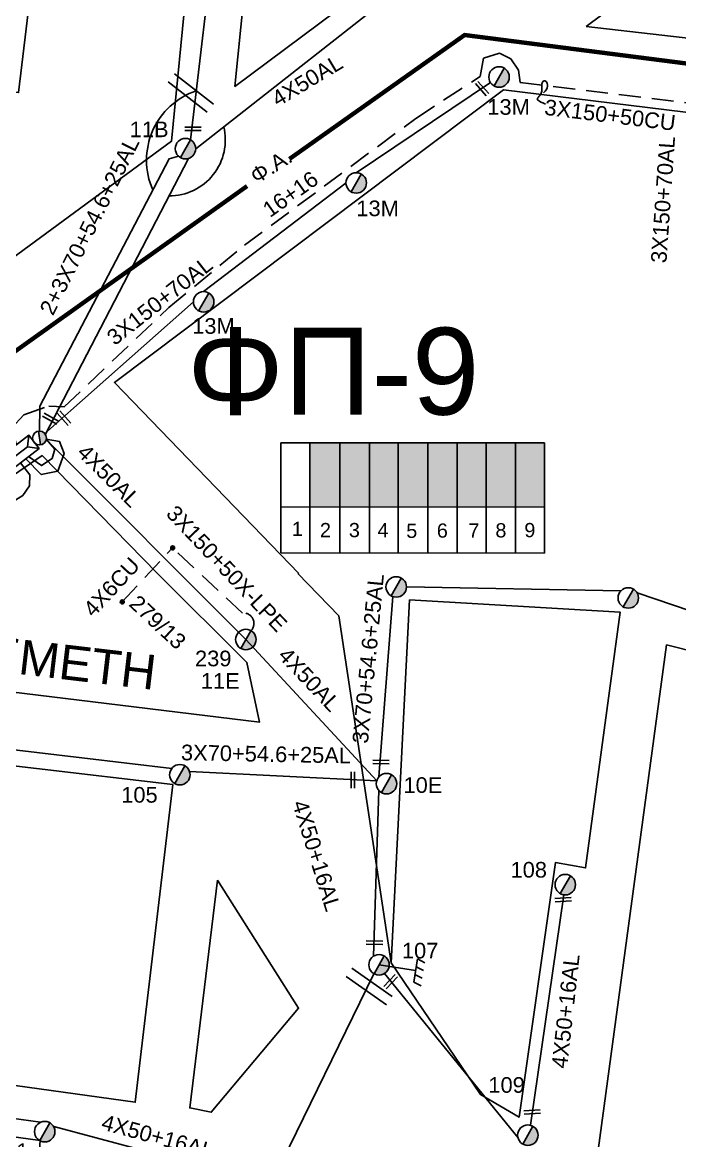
# Model space of a CAD drawing. Header units: millimetres. Extents: x 645 to 3057, y 900 to 1793.
# Drawn here: x 1362.8 to 1438.5, y 1109 to 1237.6 of the extents above; entities that cross this region are included whole.
import ezdxf

# ---------------------------------------------------------------- set-up
doc = ezdxf.new("R2010")
doc.units = ezdxf.units.MM
doc.linetypes.add('DASHED', pattern=[19.05, 12.7, -6.35])
for name, color, linetype in [('Pillar OTE', 7, 'Continuous'), ('Άγνωστα', 7, 'Continuous'), ('Γέφυρες Εναέριου Δικτύου', 7, 'Continuous'), ('Γείωση', 7, 'Continuous'), ('Γυμνά εναέρια ΧΤ (3Φ)   4x50AL', 7, 'Continuous'), ('Γυμνά εναέρια ΧΤ και ΦΟΠ (3Φ)   4x50+16AL', 7, 'Continuous'), ('Επιγραφές - Σχήματα', 7, 'Continuous'), ('Καλώδια ΧΤ   3x150+50CU', 7, 'DASHED'), ('Καλώδια ΧΤ   3x150+70AL', 7, 'DASHED'), ('Καλώδια ΧΤ   3x150AL+50XLPE', 7, 'DASHED'), ('Καλώδια ΧΤ   4x6AL', 7, 'DASHED'), ('Μηχανική τομή', 7, 'Continuous'), ('Στύλος ΦΜ', 7, 'Continuous'), ('Στύλος ΦΜ @ 1', 7, 'Continuous'), ('Συνδέσεις', 7, 'Continuous'), ('Συνεστραμμένα ΧΤ   3x70+54.6+25 AL', 7, 'SYN_LINE'), ('Τομή', 7, 'Continuous'), ('Υποσταθμός εναέριος 2 στύλων', 7, 'Continuous'), ('Υποσταθμός πόλεως', 7, 'Continuous'), ('Υπόβαθρο ΔΕΗ', 7, 'Continuous'), ('Υπόγεια καλώδια Δικτύου ΧΤ και Παρ. ΧΤ - 3X150+70 AL', 7, 'DASHED')]:
    doc.layers.add(name, color=color, linetype=linetype)
doc.styles.get("Standard").update_dxf_attribs({"font": 'arial.ttf'})
doc.linetypes.add('SYN_LINE', pattern='A,0.5,-0.0001,["/\\/\\/\\/",Standard,S=0.1,R=0,X=0,Y=-0.05],-0.25', length=0.7501)

# ---------------------------------------------------------------- blocks, each defined once
blk = doc.blocks.new('ΥΠΑΡΧΩΝ ΤΣΙΜΕΝΤΕΝΙΟΣ ΣΤΥΛΟΣ')
at = {"layer": 'Στύλος ΦΜ'}
blk.add_hatch(color=256, dxfattribs=at).paths.add_polyline_path([(-1.29, -2.28, 0.574793), (2.62, 0, 0.268822), (1.3, 2.27)])
blk.add_line((-1.29, -2.28), (1.3, 2.27), dxfattribs=at)
blk.add_circle((0, 0), 2.62, dxfattribs=at)
at = {"layer": 'Στύλος ΦΜ', "flags": 4}
for tag, p in [('ΑΡΙΘΜΟΣ', (-4.68, 8.05)), ('ΤΥΠΟΣ', (-4.91, 3.03))]:
    blk.add_attdef(tag, p, '', height=4, dxfattribs=at)
blk = doc.blocks.new('ΓΕΙΩΣΗ')
at = {"layer": 'Γείωση', "ltscale": 40}
for p, q in [((-2.34, 11.45), (-3, 9.45)), ((-0.34, 11.45), (-1, 9.45)), ((1.66, 11.45), (1, 9.45)), ((3.66, 11.45), (3, 9.45)), ((0, 9.45), (0, 0))]:
    blk.add_line(p, q, dxfattribs=at)
blk.add_lwpolyline([(-3, 9.45), (3, 9.45)], dxfattribs=at)
blk = doc.blocks.new('ΜΗΧΑΝΙΚΗ ΤΟΜΗ')
at = {"layer": 'Μηχανική τομή', "ltscale": 40}
for p, q in [((-1.89, 0.78), (1.89, 0.78)), ((1.89, 0), (-1.89, 0))]:
    blk.add_line(p, q, dxfattribs=at)
blk = doc.blocks.new('ΤΟΜΗ')
at = {"layer": 'Τομή', "ltscale": 40}
for p, q in [((-5.68, 0), (5.68, 0)), ((5.68, -2.33), (-5.68, -2.33))]:
    blk.add_line(p, q, dxfattribs=at)
blk = doc.blocks.new('ΥΠΟΣΤΑΘΜΟΣ ΕΝΑΕΡΙΟΣ ΕΠΙ 2 ΣΤΥΛΩΝ')
at = {"layer": 'Υποσταθμός εναέριος 2 στύλων', "linetype": 'Continuous'}
for points in [[(-11.97, -2.11, 0.574793), (-8.45, -0.07, 0.268822), (-9.64, 1.98)], [(9.68, -2.15, 0.574793), (13.19, -0.1, 0.268822), (12.01, 1.95)]]:
    blk.add_hatch(color=256, dxfattribs=at).paths.add_polyline_path(points)
for p, q in [((-11.97, -2.11), (-9.64, 1.98)), ((9.68, -2.15), (12.01, 1.95))]:
    blk.add_line(p, q, dxfattribs=at)
for centre in [(-10.81, -0.07), (10.84, -0.1)]:
    blk.add_circle(centre, 2.36, dxfattribs=at)
at = {"layer": 'Υποσταθμός πόλεως', "linetype": 'Continuous', "ltscale": 40}
blk.add_lwpolyline([(-8.57, 2.82), (8.57, 2.82), (8.57, -2.82), (-8.57, -2.82)], close=True, dxfattribs=at)
for points in [[(-5.75, 0), (-8.57, 2.82)], [(-8.57, -2.82), (-5.75, 0)], [(-5.75, 0), (5.75, 0)], [(5.75, 0), (8.57, 2.82)], [(8.57, -2.82), (5.75, 0)]]:
    blk.add_lwpolyline(points, dxfattribs=at)
at = {"layer": 'Υποσταθμός εναέριος 2 στύλων', "ltscale": 40, "flags": 1}
for tag, p in [('ΜΕΤΑΣΧΗΜΑΤΙΣΜΟΣ', (14.09, 2.51)), ('ΙΣΧΥΣ', (14.07, -0.28)), ('ΑΡΙΘΜΟΣ', (14.19, -3))]:
    blk.add_attdef(tag, p, '', height=1.8, dxfattribs=at)
blk = doc.blocks.new('_ΣΥΝΔΕΣΗ')
at = {"layer": 'Συνδέσεις', "linetype": 'SYN_LINE', "ltscale": 40}
blk.add_hatch(color=256, dxfattribs=at).paths.add_polyline_path([(0.5, -0.01, 1), (-0.5, -0.01, 1)])
at = {"layer": 'Συνδέσεις'}
blk.add_circle((0, -0.01), 0.5, dxfattribs=at)

msp = doc.modelspace()

# ---------------------------------------------------------------- hatches: boundary and pattern name
at = {"layer": 'Καλώδια ΧΤ   3x150AL+50XLPE', "linetype": 'DASHED', "ltscale": 0.2}
h = msp.add_hatch(color=2, dxfattribs=at)
h.dxf.hatch_style = 1
h.paths.add_polyline_path([(1395.93401, 1181.88226), (1399.37389, 1181.87892), (1399.37435, 1189.24264), (1395.93447, 1189.24285)])
h = msp.add_hatch(color=30, dxfattribs=at)
h.dxf.hatch_style = 1
h.paths.add_polyline_path([(1402.81392, 1189.24242), (1399.37435, 1189.24264), (1399.37389, 1181.87892), (1402.81345, 1181.87558)])
h = msp.add_hatch(color=133, dxfattribs=at)
h.dxf.hatch_style = 1
h.paths.add_polyline_path([(1402.81345, 1181.87558), (1406.11101, 1181.87238), (1406.11147, 1189.24222), (1402.81392, 1189.24242)])
h = msp.add_hatch(color=173, dxfattribs=at)
h.dxf.hatch_style = 1
h.paths.add_polyline_path([(1409.49747, 1189.242), (1406.11147, 1189.24222), (1406.11101, 1181.87238), (1409.49701, 1181.86909)])
h = msp.add_hatch(color=62, dxfattribs=at)
h.dxf.hatch_style = 1
h.paths.add_polyline_path([(1412.89411, 1189.24179), (1409.49747, 1189.242), (1409.49701, 1181.86909), (1412.89365, 1181.86579)])
h = msp.add_hatch(color=85, dxfattribs=at)
h.dxf.hatch_style = 1
h.paths.add_polyline_path([(1416.23116, 1189.24158), (1412.89411, 1189.24179), (1412.89365, 1181.86579), (1416.2307, 1181.86255)])
h = msp.add_hatch(color=1, dxfattribs=at)
h.dxf.hatch_style = 1
h.paths.add_polyline_path([(1419.61954, 1189.24137), (1416.23116, 1189.24158), (1416.2307, 1181.86255), (1419.61908, 1181.85926)])
h = msp.add_hatch(color=6, dxfattribs=at)
h.dxf.hatch_style = 1
h.paths.add_polyline_path([(1419.61908, 1181.85926), (1422.93918, 1181.85604), (1422.93964, 1189.24116), (1419.61954, 1189.24137)])

# ---------------------------------------------------------------- linework, layer by layer
at = {"layer": 'Pillar OTE', "ltscale": 40}
for points in [[(1392.60577, 1176.60277), (1392.60656, 1189.24306), (1422.93964, 1189.24116), (1422.93885, 1176.57341), (1392.60577, 1176.6037)], [(1395.93368, 1176.60038), (1395.93447, 1189.24285)], [(1399.37356, 1176.59694), (1399.37435, 1189.24264)], [(1402.81312, 1176.59351), (1402.81392, 1189.24242)], [(1406.11068, 1176.59022), (1406.11147, 1189.24222)], [(1409.49668, 1176.58683), (1409.49747, 1189.242)], [(1412.89332, 1176.58344), (1412.89411, 1189.24179)], [(1416.23037, 1176.58011), (1416.23116, 1189.24158)], [(1419.61875, 1176.57673), (1419.61954, 1189.24137)], [(1392.6061, 1181.88549), (1422.93918, 1181.85604)]]:
    msp.add_lwpolyline(points, dxfattribs=at)
at = {"layer": 'Άγνωστα', "color": 173}
for points in [[(1416.72058, 1230.71454), (1401.26934, 1220.3406)], [(1400.09157, 1219.16284), (1383.703, 1206.65099)], [(1382.52523, 1205.47322), (1365.38392, 1190.27693)]]:
    msp.add_lwpolyline(points, dxfattribs=at)
at = {"layer": 'Άγνωστα', "color": 5}
msp.add_lwpolyline([(1403.31406, 1128.16109), (1391.96099, 1104.9915)], dxfattribs=at)
at = {"layer": 'Άγνωστα', "color": 30}
msp.add_lwpolyline([(1419.8943, 1109.26103), (1404.52996, 1128.19355)], dxfattribs=at)
at = {"layer": 'Γέφυρες Εναέριου Δικτύου'}
for points in [[(1377.85214, 1218.35189, -0.441799746), (1382.85855, 1229.76454, 3.554466952)], [(1386.01665, 1225.63502, -0.487841021), (1379.7247, 1217.66857, 2.298647272)]]:
    msp.add_lwpolyline(points, format="xyb", dxfattribs=at)
at = {"layer": 'Γυμνά εναέρια ΧΤ (3Φ)   4x50AL', "color": 133}
msp.add_lwpolyline([(1382.19863, 1224.12666), (1385.12896, 1249.16131)], dxfattribs=at)
at = {"layer": 'Γυμνά εναέρια ΧΤ (3Φ)   4x50AL', "color": 2}
msp.add_lwpolyline([(1409.02476, 1243.68208), (1382.79084, 1223.10477)], dxfattribs=at)
at = {"layer": 'Γυμνά εναέρια ΧΤ (3Φ)   4x50AL', "color": 30}
for points in [[(1363.21998, 1187.42955), (1365.00253, 1185.60907), (1366.91919, 1185.98702), (1367.65595, 1188.01605), (1367.0985, 1189.42013), (1365.5811, 1189.67293)], [(1365.72501, 1189.50202), (1388.56705, 1166.61612)]]:
    msp.add_lwpolyline(points, dxfattribs=at)
at = {"layer": 'Γυμνά εναέρια ΧΤ και ΦΟΠ (3Φ)   4x50+16AL', "color": 30, "ltscale": 0.2}
for points in [[(1403.62435, 1150.35283), (1388.56705, 1166.61612)], [(1403.26022, 1130.17757), (1403.86465, 1149.25913)], [(1421.31703, 1110.72178), (1425.1647, 1137.24463)]]:
    msp.add_lwpolyline(points, dxfattribs=at)
at = {"layer": 'Γυμνά εναέρια ΧΤ και ΦΟΠ (3Φ)   4x50+16AL', "color": 1, "ltscale": 0.2}
for points in [[(1364.93571, 1111.06623), (1333.72111, 1115.3638)], [(1390.80756, 1104.05192), (1366.43793, 1110.56448)]]:
    msp.add_lwpolyline(points, dxfattribs=at)
at = {"layer": 'Επιγραφές - Σχήματα'}
msp.add_lwpolyline([(1422.82934, 1229.54307), (1423.02837, 1229.72435), (1423.16454, 1229.91288), (1423.24615, 1230.10214), (1423.28146, 1230.28563), (1423.27876, 1230.45686), (1423.24633, 1230.60931), (1423.19244, 1230.73648), (1423.12538, 1230.83187), (1423.05251, 1230.8907), (1422.97751, 1230.91507), (1422.90312, 1230.90884), (1422.83212, 1230.87585), (1422.76726, 1230.81993), (1422.7113, 1230.74492), (1422.667, 1230.65467), (1422.63711, 1230.55302), (1422.62315, 1230.44344), (1422.62173, 1230.32798), (1422.62819, 1230.2083), (1422.63788, 1230.0861), (1422.64617, 1229.96304), (1422.6484, 1229.8408), (1422.63994, 1229.72106), (1422.61614, 1229.60549), (1422.57395, 1229.4955), (1422.51678, 1229.39137), (1422.4496, 1229.29309), (1422.37743, 1229.20068), (1422.30526, 1229.11413), (1422.23808, 1229.03346), (1422.18089, 1228.95866), (1422.13868, 1228.88973), (1422.11669, 1228.82609), (1422.1211, 1228.76474), (1422.15831, 1228.70207), (1422.23473, 1228.63449), (1422.35678, 1228.5584), (1422.53086, 1228.47021), (1422.7634, 1228.36631), (1423.0608, 1228.24311)], dxfattribs=at)
at = {"layer": 'Καλώδια ΧΤ   3x150+50CU', "color": 173, "ltscale": 0.2}
msp.add_lwpolyline([(1415.55039, 1231.42223), (1415.92727, 1233.52042), (1417.75327, 1234.09837), (1419.06191, 1233.42916), (1419.94448, 1232.12115), (1420.15751, 1230.72189), (1441.15921, 1228.15745), (1449.20823, 1227.32008), (1450.3291, 1228.37252), (1452.40105, 1228.06697), (1453.42003, 1227.45587), (1473.50606, 1225.16795), (1475.87535, 1224.96728), (1476.5507, 1223.91256), (1489.99677, 1222.09133), (1491.00443, 1229.18622), (1492.41582, 1229.91093), (1492.32251, 1230.70629)], dxfattribs=at)
at = {"layer": 'Καλώδια ΧΤ   3x150+70AL', "color": 173, "ltscale": 0.2}
msp.add_lwpolyline([(1362.1768, 1189.03155), (1361.56708, 1190.92311), (1362.9922, 1192.46304), (1365.90021, 1193.48324), (1367.65273, 1193.38699), (1379.69494, 1204.81815), (1388.39612, 1212.00093), (1408.14032, 1226.59432), (1415.55039, 1231.42223)], dxfattribs=at)
at = {"layer": 'Καλώδια ΧΤ   3x150AL+50XLPE', "color": 85, "ltscale": 0.2}
msp.add_lwpolyline([(1362.61141, 1186.96311), (1363.70927, 1185.58678), (1363.66467, 1184.29414), (1362.88425, 1183.1798), (1361.28239, 1182.19902)], dxfattribs=at)
at = {"layer": 'Καλώδια ΧΤ   3x150AL+50XLPE', "color": 30, "ltscale": 0.2}
msp.add_lwpolyline([(1389.15261, 1167.63801, 0.70420743), (1388.16389, 1169.66801), (1380.12051, 1177.1716)], format="xyb", dxfattribs=at)
at = {"layer": 'Καλώδια ΧΤ   4x6AL', "color": 30, "ltscale": 0.2}
msp.add_line((1374.32227, 1170.95626), (1380.12051, 1177.1716), dxfattribs=at)
at = {"layer": 'Συνεστραμμένα ΧΤ   3x70+54.6+25 AL', "color": 133, "ltscale": 20}
msp.add_lwpolyline([(1380.7966, 1222.25594), (1379.72434, 1221.93437), (1364.84993, 1193.47206), (1364.80067, 1190.54524)], dxfattribs=at)
at = {"layer": 'Συνεστραμμένα ΧΤ   3x70+54.6+25 AL', "color": 2, "ltscale": 20}
for points in [[(1365.45197, 1190.18839), (1381.96429, 1221.98058)], [(1363.54038, 1187.67512), (1365.04712, 1186.63427), (1366.2735, 1187.45888), (1366.56336, 1188.50636), (1365.5811, 1189.67293)]]:
    msp.add_lwpolyline(points, dxfattribs=at)
at = {"layer": 'Συνεστραμμένα ΧΤ   3x70+54.6+25 AL', "color": 30, "ltscale": 20}
for points in [[(1407.05275, 1172.67052), (1431.74807, 1172.22725)], [(1403.87036, 1150.80412), (1405.48818, 1171.55808)], [(1433.60495, 1171.9997), (1464.23574, 1161.59666)], [(1359.28542, 1154.24023), (1380.041, 1151.79083)], [(1382.08514, 1151.42162), (1403.62435, 1150.35283)]]:
    msp.add_lwpolyline(points, dxfattribs=at)
at = {"layer": 'Υπόβαθρο ΔΕΗ'}
for points in [[(1354.09329, 1309.9428), (1386.5867, 1288.16497), (1381.80729, 1242.4378), (1380.00962, 1223.95095), (1339.38299, 1194.14257), (1331.79919, 1195.37655), (1299.98647, 1235.1567)], [(1354.09329, 1309.9428), (1344.80698, 1231.70206), (1362.39614, 1229.55982), (1364.14964, 1244.24395), (1381.83596, 1242.65566)], [(1392.75689, 1284.1685), (1387.30341, 1230.26845), (1427.94076, 1260.56911), (1392.75689, 1284.1685)], [(1427.75162, 1237.17987), (1445.15457, 1250.17758), (1471.27677, 1232.18058), (1427.75162, 1237.17987)], [(1394.6422, 1174.21373), (1373.42477, 1196.20187), (1418.20943, 1229.8737), (1447.32709, 1226.29722), (1500.88318, 1219.23451), (1497.78985, 1199.00996)], [(1345.28062, 1174.21373), (1365.13027, 1187.77983), (1378.4038, 1174.21373)], [(1344.83768, 1174.21373), (1335.70654, 1167.78362), (1339.13407, 1163.32933), (1390.15182, 1157.11958), (1388.69047, 1163.99056), (1378.4038, 1174.21373)], [(1394.55239, 1174.21373), (1399.25006, 1169.35439), (1405.29066, 1129.42345), (1415.56095, 1114.26116), (1420.03095, 1111.65601), (1424.20096, 1140.95655), (1427.67024, 1140.32915), (1431.64272, 1169.77895), (1407.40752, 1171.18284), (1405.29066, 1129.42345)], [(1263.4034, 1116.96208), (1282.9411, 1087.46625), (1301.68402, 1084.64455), (1301.77592, 1082.09131), (1346.85649, 1075.6899), (1363.58989, 1092.38987), (1364.86714, 1108.96955), (1299.65239, 1117.98014), (1289.48176, 1134.9429), (1263.4034, 1116.96208)]]:
    msp.add_lwpolyline(points, dxfattribs=at)
at = {"layer": 'Υπόβαθρο ΔΕΗ', "color": 85, "const_width": 0.5}
for points in [[(1615.57186, 1229.6294), (1584.52422, 1218.0342), (1578.86813, 1215.92186), (1505.59813, 1224.39627), (1413.74815, 1236.18363), (1393.56931, 1221.91233)], [(1388.70282, 1218.79808), (1350.3187, 1191.46276), (1196.87951, 1187.3793)]]:
    msp.add_lwpolyline(points, dxfattribs=at)
at = {"layer": 'Υπόβαθρο ΔΕΗ'}
for points in [[(1437.00272, 1166.00716), (1473.90372, 1156.68727), (1469.37152, 1121.75043), (1465.11647, 1123.69304), (1458.6278, 1090.70802), (1428.92135, 1106.4461)], [(1380.15385, 1149.94414), (1348.72191, 1153.6225), (1333.68932, 1155.46493), (1328.13381, 1162.20609), (1295.28279, 1139.27258), (1305.31502, 1123.14861), (1375.83367, 1113.37617)], [(1385.31627, 1138.93095), (1394.63467, 1124.20771), (1384.5745, 1112.21551), (1382.10365, 1112.71869)]]:
    msp.add_lwpolyline(points, close=True, dxfattribs=at)

# ---------------------------------------------------------------- block references
at = {"layer": 'Γείωση', "xscale": 0.4499999999998676, "yscale": 0.4499999999998676, "zscale": 0.4499999999998676, "rotation": 261.0813621842609}
msp.add_blockref('ΓΕΙΩΣΗ', (1403.89735, 1129.18427), dxfattribs=at)
at = {"layer": 'Μηχανική τομή'}
for p, xscale, yscale, zscale, rotation in [((1415.90782, 1230.14482), 0.5000000000000105, 0.5000000000000105, 0.5000000000000105, 131.6326071422602), ((1382.479, 1225.56922), 0.5000000000000291, 0.5000000000000291, 0.5000000000000291, 179.8382274395827), ((1367.77475, 1192.22404), 0.5000000000000105, 0.5000000000000105, 0.5000000000000105, 131.6326071422602), ((1366.16118, 1192.20743), 0.5000000000000057, 0.5000000000000057, 0.5000000000000057, 151.2996621533303), ((1404.10851, 1152.33368), 0.4999999999998886, 0.4999999999998886, 0.4999999999998886, 358.8411735222209), ((1400.66931, 1150.46441), 0.4999999999999166, 0.4999999999999166, 0.4999999999999166, 270.045767679737), ((1425.10217, 1136.48942), 0.4999999999999366, 0.4999999999999366, 0.4999999999999366, 3.885708287924543), ((1403.36873, 1131.53395), 0.4999999999998886, 0.4999999999998886, 0.4999999999998886, 358.8411735222209), ((1405.37519, 1127.10921), 0.4999999999999642, 0.4999999999999642, 0.4999999999999642, 45.79027329742836), ((1421.53273, 1112.06117), 0.4999999999999366, 0.4999999999999366, 0.4999999999999366, 3.885708287924543)]:
    msp.add_blockref('ΜΗΧΑΝΙΚΗ ΤΟΜΗ', p, dxfattribs=dict(at, xscale=xscale, yscale=yscale, zscale=zscale, rotation=rotation))
at = {"layer": 'Στύλος ΦΜ @ 1', "ltscale": 40}
ref = msp.add_blockref('ΥΠΑΡΧΩΝ ΤΣΙΜΕΝΤΕΝΙΟΣ ΣΤΥΛΟΣ', (1417.71288, 1231.34895), dxfattribs=dict(at, xscale=0.4499999999998181, yscale=0.4499999999998181, zscale=0.4499999999998181))
ref.add_attrib('ΤΥΠΟΣ', '13M', (1416.36097, 1227.00338), dxfattribs={"layer": 'Στύλος ΦΜ', "height": 1.8, "flags": 4})
ref = msp.add_blockref('ΥΠΑΡΧΩΝ ΤΣΙΜΕΝΤΕΝΙΟΣ ΣΤΥΛΟΣ', (1381.61307, 1223.10477), dxfattribs=dict(at, xscale=0.4499999999998181, yscale=0.4499999999998181, zscale=0.4499999999998181))
ref.add_attrib('ΤΥΠΟΣ', '11B', (1375.19432, 1224.42694), dxfattribs={"layer": 'Στύλος ΦΜ', "height": 1.8, "flags": 4})
ref = msp.add_blockref('ΥΠΑΡΧΩΝ ΤΣΙΜΕΝΤΕΝΙΟΣ ΣΤΥΛΟΣ', (1401.26934, 1219.16284), dxfattribs=dict(at, xscale=0.4499999999998181, yscale=0.4499999999998181, zscale=0.4499999999998181))
ref.add_attrib('ΤΥΠΟΣ', '13M', (1401.28564, 1215.33639), dxfattribs={"layer": 'Στύλος ΦΜ', "height": 1.8, "flags": 4})
ref = msp.add_blockref('ΥΠΑΡΧΩΝ ΤΣΙΜΕΝΤΕΝΙΟΣ ΣΤΥΛΟΣ', (1383.703, 1205.47322), dxfattribs=dict(at, xscale=0.4499999999998181, yscale=0.4499999999998181, zscale=0.4499999999998181))
ref.add_attrib('ΤΥΠΟΣ', '13M', (1382.38618, 1201.79984), dxfattribs={"layer": 'Στύλος ΦΜ', "height": 1.8, "flags": 4})
at = {"layer": 'Στύλος ΦΜ @ 1', "ltscale": 40, "xscale": 0.4499999999998181, "yscale": 0.4499999999998181, "zscale": 0.4499999999998181}
for p in [(1405.87499, 1172.67052), (1432.58946, 1171.40311)]:
    msp.add_blockref('ΥΠΑΡΧΩΝ ΤΣΙΜΕΝΤΕΝΙΟΣ ΣΤΥΛΟΣ', p, dxfattribs=at)
at = {"layer": 'Στύλος ΦΜ @ 1', "ltscale": 40}
ref = msp.add_blockref('ΥΠΑΡΧΩΝ ΤΣΙΜΕΝΤΕΝΙΟΣ ΣΤΥΛΟΣ', (1388.56705, 1166.61612), dxfattribs=dict(at, xscale=0.4499999999998181, yscale=0.4499999999998181, zscale=0.4499999999998181))
ref.add_attrib('ΤΥΠΟΣ', '239', (1382.71144, 1163.53781), dxfattribs={"layer": 'Στύλος ΦΜ', "height": 1.8, "flags": 4})
ref.add_attrib('ΑΡΙΘΜΟΣ', '11E', (1383.37212, 1160.95138), dxfattribs={"layer": 'Στύλος ΦΜ', "height": 1.8, "flags": 4})
ref = msp.add_blockref('ΥΠΑΡΧΩΝ ΤΣΙΜΕΝΤΕΝΙΟΣ ΣΤΥΛΟΣ', (1380.96436, 1151.0597), dxfattribs=dict(at, xscale=0.4499999999998181, yscale=0.4499999999998181, zscale=0.4499999999998181))
ref.add_attrib('ΤΥΠΟΣ', '105', (1374.21556, 1147.84684), dxfattribs={"layer": 'Στύλος ΦΜ', "height": 1.8, "flags": 4})
ref = msp.add_blockref('ΥΠΑΡΧΩΝ ΤΣΙΜΕΝΤΕΝΙΟΣ ΣΤΥΛΟΣ', (1404.75653, 1150.02834), dxfattribs=dict(at, xscale=0.4499999999998181, yscale=0.4499999999998181, zscale=0.4499999999998181))
ref.add_attrib('ΤΥΠΟΣ', '10E', (1406.70647, 1148.9661), dxfattribs={"layer": 'Στύλος ΦΜ', "height": 1.8, "flags": 4})
ref = msp.add_blockref('ΥΠΑΡΧΩΝ ΤΣΙΜΕΝΤΕΝΙΟΣ ΣΤΥΛΟΣ', (1425.33378, 1138.41019), dxfattribs=dict(at, xscale=0.4499999999998181, yscale=0.4499999999998181, zscale=0.4499999999998181))
ref.add_attrib('ΤΥΠΟΣ', '108', (1419.03079, 1139.22375), dxfattribs={"layer": 'Στύλος ΦΜ', "height": 1.8, "flags": 4})
ref = msp.add_blockref('ΥΠΑΡΧΩΝ ΤΣΙΜΕΝΤΕΝΙΟΣ ΣΤΥΛΟΣ', (1403.89509, 1129.18556), dxfattribs=dict(at, xscale=0.4499999999998181, yscale=0.4499999999998181, zscale=0.4499999999998181))
ref.add_attrib('ΤΥΠΟΣ', '107', (1406.52728, 1129.91649), dxfattribs={"layer": 'Στύλος ΦΜ', "height": 1.8, "flags": 4})
ref = msp.add_blockref('ΥΠΑΡΧΩΝ ΤΣΙΜΕΝΤΕΝΙΟΣ ΣΤΥΛΟΣ', (1421.02805, 1109.58002), dxfattribs=dict(at, xscale=0.4499999999998181, yscale=0.4499999999998181, zscale=0.4499999999998181))
ref.add_attrib('ΤΥΠΟΣ', '109', (1416.48257, 1114.4607), dxfattribs={"layer": 'Στύλος ΦΜ', "height": 1.8, "flags": 4})
ref = msp.add_blockref('ΥΠΑΡΧΩΝ ΤΣΙΜΕΝΤΕΝΙΟΣ ΣΤΥΛΟΣ', (1365.41064, 1109.98846), dxfattribs=dict(at, xscale=0.4499999999998181, yscale=0.4499999999998181, zscale=0.4499999999998181))
ref.add_attrib('ΤΥΠΟΣ', '101', (1359.34501, 1106.85133), dxfattribs={"layer": 'Στύλος ΦΜ', "height": 1.8, "flags": 4})
at = {"layer": 'Συνδέσεις', "xscale": 0.4499999999998181, "yscale": 0.4499999999998181, "zscale": 0.4499999999998181}
for p in [(1380.13229, 1177.16466), (1374.33406, 1170.94932)]:
    msp.add_blockref('_ΣΥΝΔΕΣΗ', p, dxfattribs=at)
at = {"layer": 'Τομή'}
for p, xscale, yscale, zscale, rotation in [((1381.87023, 1229.05905), 0.500000000000003, 0.500000000000003, 0.500000000000003, 141.8793050925555), ((1403.09312, 1127.16919), 0.5000000000001439, 0.5000000000001439, 0.5000000000001439, 324.912360154731)]:
    msp.add_blockref('ΤΟΜΗ', p, dxfattribs=dict(at, xscale=xscale, yscale=yscale, zscale=zscale, rotation=rotation))
at = {"layer": 'Υποσταθμός εναέριος 2 στύλων', "xscale": 0.3385124999999267, "yscale": 0.3385124999999267, "zscale": 0.3385124999999267, "rotation": 37.46845332579798}
msp.add_blockref('ΥΠΟΣΤΑΘΜΟΣ ΕΝΑΕΡΙΟΣ ΕΠΙ 2 ΣΤΥΛΩΝ', (1361.87347, 1187.59828), dxfattribs=at)

# ---------------------------------------------------------------- texts
at = {"ltscale": 30, "char_height": 1.63441, "width": 11.2572904, "attachment_point": 1}
for s, insert in [('1', (1393.85193, 1180.16409)), ('2', (1397.0904, 1180.03063)), ('3', (1400.42098, 1180.03063)), ('9', (1420.62112, 1180.03063)), ('4', (1403.72449, 1180.03063)), ('5', (1407.028, 1179.94946)), ('6', (1410.54813, 1179.97652)), ('7', (1414.17658, 1179.97652)), ('8', (1417.29053, 1180.00357))]:
    msp.add_mtext(s, dxfattribs=dict(at, insert=insert))
at = {"layer": 'Γυμνά εναέρια ΧΤ (3Φ)   4x50AL', "color": 7, "char_height": 1.8, "attachment_point": 1}
for s, insert, width, rotation in [('4X50AL', (1391.31839, 1229.42061), 168.3717627, 31.0517524), ('4X50AL', (1370.27893, 1189.27368), 168.3717627, 314.9063469), ('4X6CU', (1369.68509, 1170.30552), 17.793577, 47.3184814), ('279/13', (1376.2207, 1171.89753), 17.793577, 317.058982)]:
    msp.add_mtext(s, dxfattribs=dict(at, insert=insert, width=width, rotation=rotation))
at = {"layer": 'Γυμνά εναέρια ΧΤ (3Φ)   4x50AL', "color": 7, "ltscale": 0.2, "char_height": 1.8, "attachment_point": 1, "rotation": 313.3298467}
for s, insert, width in [('3X150+50X-LPE', (1380.57763, 1182.23752), 20.1300375), ('4X50AL', (1393.45877, 1165.90685), 30)]:
    msp.add_mtext(s, dxfattribs=dict(at, insert=insert, width=width))
at = {"layer": 'Γυμνά εναέρια ΧΤ και ΦΟΠ (3Φ)   4x50+16AL', "color": 7, "ltscale": 0.2, "char_height": 1.8, "width": 30, "attachment_point": 1}
for insert, rotation in [((1395.60333, 1148.32277), 287.2893402), ((1423.74518, 1117.3875), 83.6324793), ((1372.28184, 1112.01064), 344.8147973)]:
    msp.add_mtext('4X50+16AL', dxfattribs=dict(at, insert=insert, rotation=rotation))
at = {"layer": 'Επιγραφές - Σχήματα', "attachment_point": 1}
for s, insert, char_height, width, rotation in [('{\\C85;Φ.A.}', (1388.83093, 1220.50532), 1.8, 10.7099727, 32.2970691), ('16+16', (1390.28814, 1216.57067), 1.8, 10.7099727, 35.4145512), ('ΠΡΕΜΕΤΗ', (1351.31902, 1167.98033), 4, 69.9753744, 353.2809472)]:
    msp.add_mtext(s, dxfattribs=dict(at, insert=insert, char_height=char_height, width=width, rotation=rotation))
at = {"layer": 'Επιγραφές - Σχήματα', "insert": (1381.79725, 1202.49681), "char_height": 10, "width": 69.9753744, "attachment_point": 1}
msp.add_mtext('ΦΠ-9', dxfattribs=at)
at = {"layer": 'Καλώδια ΧΤ   3x150+50CU', "color": 7, "insert": (1423.07935, 1228.79888), "char_height": 1.8, "width": 168.3717627, "attachment_point": 1, "rotation": 352.982537}
msp.add_mtext('3X150+50CU', dxfattribs=at)
at = {"layer": 'Καλώδια ΧΤ   3x150+70AL', "color": 7, "insert": (1372.35063, 1201.7806), "char_height": 1.8, "width": 168.3717627, "attachment_point": 1, "rotation": 38.3541125}
msp.add_mtext('3X150+70AL', dxfattribs=at)
at = {"layer": 'Συνεστραμμένα ΧΤ   3x70+54.6+25 AL', "color": 7, "insert": (1364.74014, 1204.59378), "char_height": 1.8, "width": 168.3717627, "attachment_point": 1, "rotation": 63.479086}
msp.add_mtext('2+3X70+54.6+25AL', dxfattribs=at)
at = {"layer": 'Συνεστραμμένα ΧΤ   3x70+54.6+25 AL', "color": 7, "ltscale": 20, "char_height": 1.8, "width": 30, "attachment_point": 1}
for insert, rotation in [((1400.81312, 1154.75828), 84.5547576), ((1381.11368, 1154.5316), 358.9240287)]:
    msp.add_mtext('3X70+54.6+25AL', dxfattribs=dict(at, insert=insert, rotation=rotation))
at = {"layer": 'Υπόγεια καλώδια Δικτύου ΧΤ και Παρ. ΧΤ - 3X150+70 AL', "color": 7, "insert": (1435.18027, 1210.01407), "char_height": 1.8, "width": 168.3717627, "attachment_point": 1, "rotation": 86.0641075}
msp.add_mtext('3X150+70AL', dxfattribs=at)

doc.saveas('drawing.dxf')
